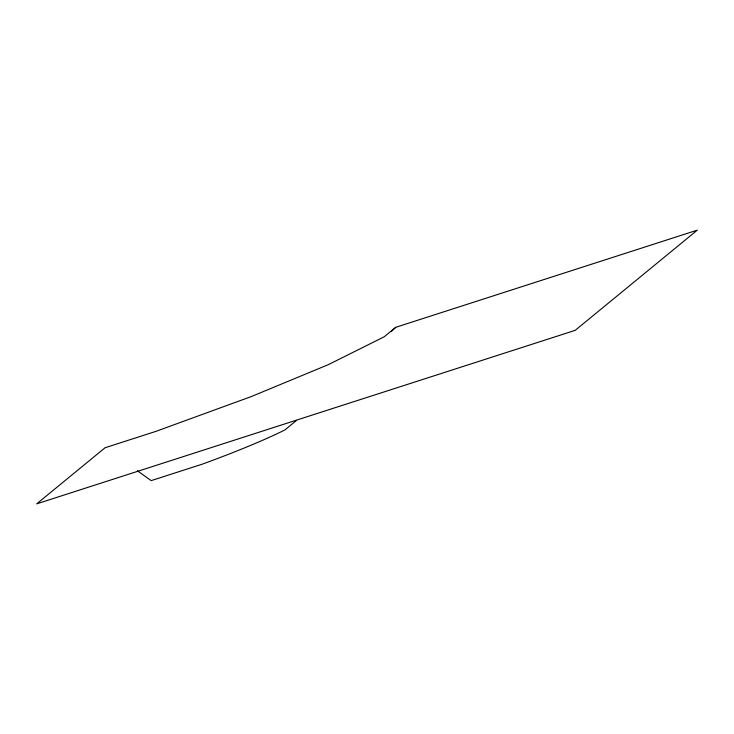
<?xml version="1.0" encoding="UTF-8"?>
<svg xmlns="http://www.w3.org/2000/svg" width="734" height="734" viewBox="0 0 734 734"><rect width="100%" height="100%" fill="white"/><g stroke="black" fill="none" stroke-linecap="round" stroke-linejoin="round"><path stroke-width="1.1" d="M391.58 331.227L395.754 327.309L697.3 230.146L575.181 330.346L36.7 503.854L105.09 447.74L156.122 431.298L251.423 396.516L328.337 364.642L384.176 336.805L395.754 327.309M296.518 420.408L284.948 429.904A134.12 12.854 -19.3 0 1 202.226 464.182L151.186 480.623L137.359 470.76"/></g></svg>
